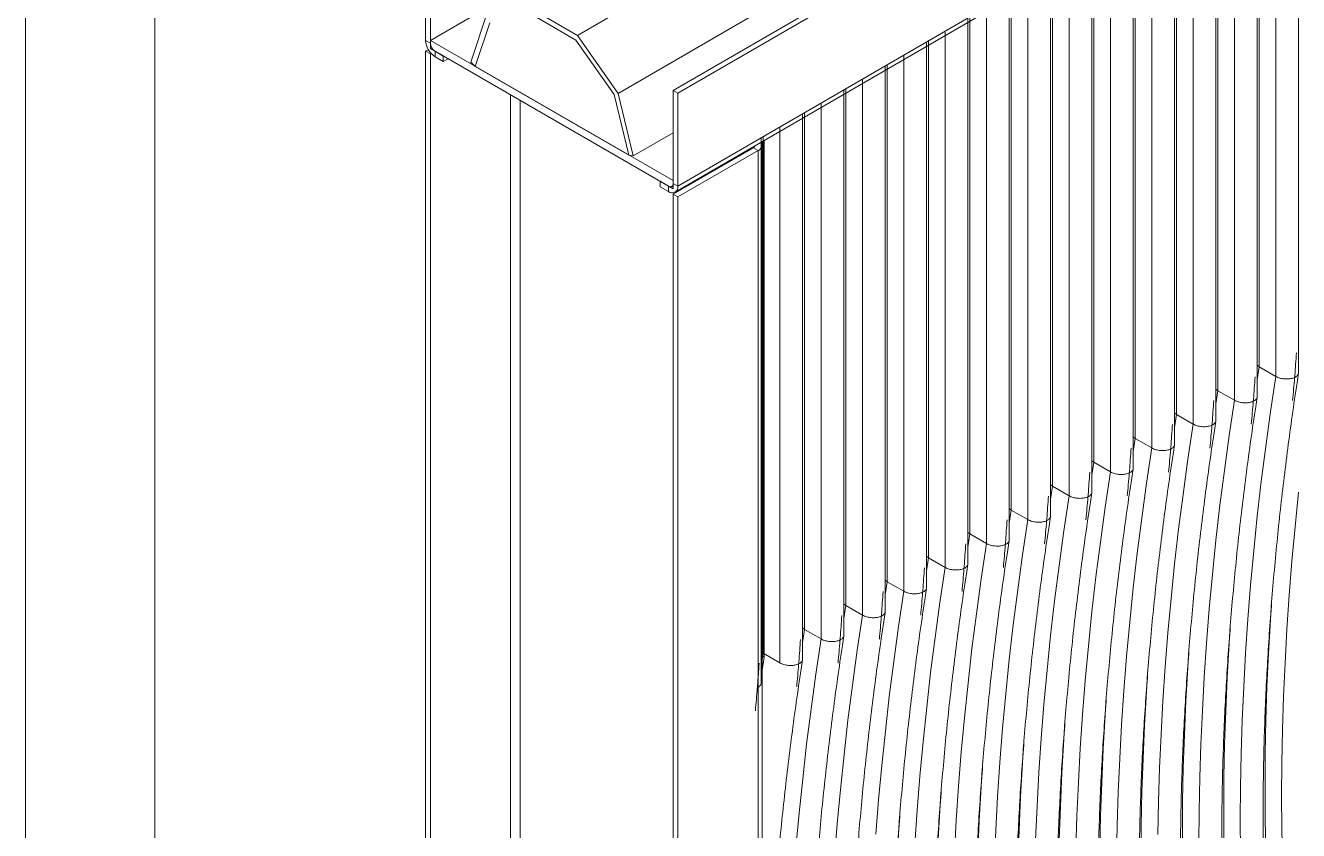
# Model space of a CAD drawing. Header units: millimetres. Extents: x 18217 to 37054, y 415 to 7180.
# Drawn here: x 18217 to 19131, y 3410 to 3988 of the extents above; entities that cross this region are included whole.
import ezdxf

# ---------------------------------------------------------------- set-up
doc = ezdxf.new("R2010")
doc.units = ezdxf.units.MM

# ---------------------------------------------------------------- blocks, each defined once
blk = doc.blocks.new('sdasdasdasdas')
at = {"linetype": 'ByBlock', "lineweight": 9}
for p, q in [((20513.75, 3843.2), (19377.91, 3185)), ((19465.93, 3187.93), (20601.77, 3846.13)), ((20659.13, 3813.17), (19523.28, 3154.97)), ((19490.39, 3153.28), (20626.24, 3811.47)), ((20661.95, 3811.53), (19526.11, 3153.34)), ((19524.45, 3094.15), (20660.3, 3752.34)), ((19526.11, 3097.81), (20661.95, 3756.01)), ((19897.79, 2986.13), (19897.79, 3312.16)), ((19884.14, 2983.94), (19884.14, 3304.28)), ((19873.04, 2971.84), (19873.04, 3297.87)), ((19874.24, 2989.65), (19874.24, 3298.56)), ((19859.39, 2969.65), (19859.39, 3289.99)), ((19848.3, 2957.55), (19848.3, 3283.59)), ((19849.49, 2975.36), (19849.49, 3284.27)), ((19834.64, 2955.36), (19834.64, 3275.7)), ((19823.55, 2943.26), (19823.55, 3269.3)), ((19824.74, 2961.08), (19824.74, 3269.99)), ((19799.99, 2946.79), (19799.99, 3255.7)), ((19809.89, 2941.07), (19809.89, 3261.41)), ((19798.8, 2928.98), (19798.8, 3255.01)), ((19375.08, 3185), (19375.08, 3240.53)), ((19774.05, 2914.69), (19774.05, 3240.72)), ((19775.24, 2932.5), (19775.24, 3241.41)), ((19785.14, 2926.79), (19785.14, 3247.13)), ((19377.91, 3183.37), (19377.91, 3238.89)), ((19760.39, 2912.5), (19760.39, 3232.84)), ((19749.3, 2900.4), (19749.3, 3226.44)), ((19750.49, 2918.21), (19750.49, 3227.13)), ((19735.64, 2898.21), (19735.64, 3218.55)), ((19724.55, 2886.12), (19724.55, 3212.15)), ((19725.74, 2903.93), (19725.74, 3212.84)), ((19465.93, 3187.93), (19435.68, 3205.39)), ((19710.89, 2883.93), (19710.89, 3204.27)), ((19411.21, 3198.99), (19402.15, 3172.01)), ((19413.62, 3195.58), (19404.84, 3169.45)), ((19465.01, 3185.2), (19436.6, 3201.59)), ((19699.8, 2871.83), (19699.8, 3197.86)), ((19701, 2889.64), (19701, 3198.55)), ((19490.39, 3153.28), (19465.93, 3187.93)), ((19686.15, 2869.64), (19686.15, 3189.98)), ((19377.91, 3183.37), (19375.08, 3185)), ((19376.73, 3179.42), (19375.08, 3178.47)), ((19377.91, 3185), (19523.28, 3101.08)), ((19377.91, 3185), (19377.91, 3180.1)), ((19377.91, 3180.1), (19523.28, 3096.18)), ((19487.99, 3152.65), (19465.01, 3185.2)), ((19675.05, 2857.54), (19675.05, 3183.58)), ((19676.25, 2875.35), (19676.25, 3184.26)), ((19375.08, 3178.47), (19377.91, 3176.84)), ((19375.08, 3178.47), (19375.08, 1953.66)), ((19378.41, 3177.12), (19377.91, 3176.84)), ((19377.91, 3176.84), (19377.91, 1952.02)), ((19385.68, 3175.61), (19380.73, 3178.47)), ((19380.73, 3178.47), (19380.73, 3175.2)), ((19385.68, 3172.35), (19380.73, 3175.2)), ((19385.68, 3172.35), (19385.68, 3175.61)), ((19388.51, 3173.98), (19385.68, 3172.35)), ((19404.84, 3169.45), (19402.15, 3172.01)), ((19661.4, 2855.35), (19661.4, 3175.69)), ((19404.84, 3169.45), (19496.77, 3116.38)), ((19650.31, 2843.25), (19650.31, 3169.29)), ((19651.5, 2861.07), (19651.5, 3169.98)), ((19636.65, 2841.06), (19636.65, 3161.4)), ((19425.99, 3152.34), (19425.99, 1979.78)), ((19431.65, 1979.78), (19431.65, 3149.08)), ((19496.77, 3116.38), (19487.99, 3152.65)), ((19499.46, 3115.84), (19490.39, 3153.28)), ((19523.28, 3154.97), (19526.11, 3153.34)), ((19523.28, 3154.97), (19523.28, 3099.44)), ((19526.11, 3153.34), (19526.11, 3097.81)), ((19625.56, 2828.97), (19625.56, 3155)), ((19626.75, 2846.78), (19626.75, 3155.69)), ((19602, 2832.49), (19602, 3141.4)), ((19611.9, 2826.78), (19611.9, 3147.12)), ((19600.81, 2814.68), (19600.81, 3140.71)), ((19499.46, 3115.84), (19523.28, 3129.6)), ((19576.06, 2800.39), (19576.06, 3126.43)), ((19577.25, 2818.2), (19577.25, 3127.12)), ((19587.15, 2812.49), (19587.15, 3132.83)), ((19571.36, 3120.67), (19523.28, 3092.91)), ((19574.19, 3119.04), (19526.11, 3091.28)), ((19571.36, 3121.23), (19571.36, 3120.67)), ((19571.36, 3120.67), (19574.19, 3119.04)), ((19574.19, 3119.04), (19574.19, 1894.23)), ((19576.53, 2798.18), (19576.53, 3124.21)), ((19576.53, 1897.49), (19576.53, 3122.3)), ((19577.73, 2815.99), (19577.73, 3124.9)), ((19499.46, 3115.84), (19496.77, 3116.38)), ((19515.5, 3097.4), (19515.5, 3100.67)), ((19520.45, 3097.81), (19515.5, 3100.67)), ((19520.45, 3094.54), (19515.5, 3097.4)), ((19520.45, 3097.81), (19520.45, 3094.54)), ((19523.28, 3101.08), (19523.28, 3096.18)), ((19523.28, 3099.44), (19526.11, 3097.81)), ((19526.11, 3091.28), (19523.28, 3092.91)), ((19523.28, 3092.91), (19523.28, 1868.1)), ((19526.11, 3091.28), (19526.11, 1866.47)), ((19874.24, 2989.65), (19873.04, 2990.59)), ((19873.04, 2981.81), (19874.24, 2989.65)), ((19884.14, 2983.94), (19874.24, 2989.65)), ((19849.49, 2975.36), (19848.3, 2976.31)), ((19848.3, 2967.53), (19849.49, 2975.36)), ((19859.39, 2969.65), (19849.49, 2975.36)), ((19824.74, 2961.08), (19823.55, 2962.02)), ((19823.55, 2953.24), (19824.74, 2961.08)), ((19834.64, 2955.36), (19824.74, 2961.08)), ((19799.99, 2946.79), (19798.8, 2947.73)), ((19798.8, 2938.95), (19799.99, 2946.79)), ((19809.89, 2941.07), (19799.99, 2946.79)), ((19775.24, 2932.5), (19774.05, 2933.44)), ((19774.05, 2924.66), (19775.24, 2932.5)), ((19785.14, 2926.79), (19775.24, 2932.5)), ((19750.49, 2918.21), (19749.3, 2919.16)), ((19749.3, 2910.38), (19750.49, 2918.21)), ((19760.39, 2912.5), (19750.49, 2918.21)), ((19725.74, 2903.93), (19724.55, 2904.87)), ((19724.55, 2896.09), (19725.74, 2903.93)), ((19735.64, 2898.21), (19725.74, 2903.93)), ((19701, 2889.64), (19699.8, 2890.58)), ((19699.8, 2881.8), (19701, 2889.64)), ((19710.89, 2883.93), (19701, 2889.64)), ((19676.25, 2875.35), (19675.05, 2876.3)), ((19675.05, 2867.52), (19676.25, 2875.35)), ((19686.15, 2869.64), (19676.25, 2875.35)), ((19651.5, 2861.07), (19650.31, 2862.01)), ((19650.31, 2853.23), (19651.5, 2861.07)), ((19661.4, 2855.35), (19651.5, 2861.07)), ((19626.75, 2846.78), (19625.56, 2847.72)), ((19625.56, 2838.94), (19626.75, 2846.78)), ((19636.65, 2841.06), (19626.75, 2846.78)), ((19602, 2832.49), (19600.81, 2833.43)), ((19600.81, 2824.65), (19602, 2832.49)), ((19611.9, 2826.78), (19602, 2832.49)), ((19577.25, 2818.2), (19576.06, 2819.15)), ((19576.06, 2810.37), (19577.25, 2818.2)), ((19577.73, 2815.99), (19576.53, 2816.93)), ((19576.53, 2808.15), (19577.73, 2815.99)), ((19587.15, 2812.49), (19577.25, 2818.2))]:
    blk.add_line(p, q, dxfattribs=at)
at = {"linetype": 'ByBlock', "lineweight": 9, "flags": 128}
for points in [[(19897.85, 2563.09), (19895.72, 2581.28), (19893.84, 2599.66), (19892.2, 2618.21), (19890.82, 2636.93), (19889.69, 2655.82), (19888.8, 2674.87), (19888.17, 2694.07), (19887.8, 2713.44), (19887.67, 2732.95), (19887.8, 2752.61), (19888.17, 2772.4), (19888.8, 2792.34), (19889.69, 2812.41), (19890.82, 2832.6), (19892.2, 2852.92), (19893.84, 2873.36), (19895.72, 2893.91), (19897.85, 2914.57)], [(19863.05, 2699.15), (19862.92, 2718.66), (19863.05, 2738.32), (19863.43, 2758.12), (19864.06, 2778.05), (19864.94, 2798.12), (19866.07, 2818.31), (19867.45, 2838.63), (19869.09, 2859.07), (19870.97, 2879.62), (19873.11, 2900.28), (19875.49, 2921.05), (19878.12, 2941.92), (19881.01, 2962.88), (19884.14, 2983.94)], [(19838.17, 2704.37), (19838.3, 2724.03), (19838.68, 2743.83), (19839.31, 2763.76), (19840.19, 2783.83), (19841.32, 2804.03), (19842.7, 2824.34), (19844.34, 2844.78), (19846.22, 2865.33), (19848.36, 2886), (19850.74, 2906.76), (19853.38, 2927.63), (19856.26, 2948.59), (19859.39, 2969.65)], [(19813.55, 2709.74), (19813.93, 2729.54), (19814.56, 2749.48), (19815.44, 2769.54), (19816.57, 2789.74), (19817.95, 2810.06), (19819.59, 2830.49), (19821.47, 2851.05), (19823.61, 2871.71), (19825.99, 2892.47), (19828.63, 2913.34), (19831.51, 2934.31), (19834.64, 2955.36)], [(19788.8, 2695.46), (19789.18, 2715.26), (19789.81, 2735.19), (19790.69, 2755.26), (19791.82, 2775.45), (19793.21, 2795.77), (19794.84, 2816.21), (19796.73, 2836.76), (19798.86, 2857.42), (19801.24, 2878.19), (19803.88, 2899.06), (19806.76, 2920.02), (19809.89, 2941.07)], [(19764.43, 2700.97), (19765.06, 2720.9), (19765.94, 2740.97), (19767.07, 2761.16), (19768.46, 2781.48), (19770.09, 2801.92), (19771.98, 2822.47), (19774.11, 2843.13), (19776.5, 2863.9), (19779.13, 2884.77), (19782.01, 2905.73), (19785.14, 2926.79)], [(19740.31, 2706.62), (19741.19, 2726.68), (19742.33, 2746.88), (19743.71, 2767.2), (19745.34, 2787.63), (19747.23, 2808.18), (19749.36, 2828.85), (19751.75, 2849.61), (19754.38, 2870.48), (19757.26, 2891.44), (19760.39, 2912.5)], [(19715.56, 2692.33), (19716.44, 2712.4), (19717.58, 2732.59), (19718.96, 2752.91), (19720.59, 2773.35), (19722.48, 2793.9), (19724.61, 2814.56), (19727, 2835.33), (19729.63, 2856.19), (19732.51, 2877.16), (19735.64, 2898.21)], [(19691.7, 2698.11), (19692.83, 2718.3), (19694.21, 2738.62), (19695.85, 2759.06), (19697.73, 2779.61), (19699.87, 2800.27), (19702.25, 2821.04), (19704.88, 2841.91), (19707.76, 2862.87), (19710.89, 2883.93)], [(19668.08, 2704.02), (19669.46, 2724.33), (19671.1, 2744.77), (19672.98, 2765.32), (19675.12, 2785.99), (19677.5, 2806.75), (19680.13, 2827.62), (19683.02, 2848.58), (19686.15, 2869.64)], [(19644.71, 2710.05), (19646.35, 2730.48), (19648.23, 2751.04), (19650.37, 2771.7), (19652.75, 2792.46), (19655.39, 2813.33), (19658.27, 2834.3), (19661.4, 2855.35)], [(19898.98, 2497.88), (19895.86, 2515.32), (19892.97, 2532.96), (19890.34, 2550.79), (19887.96, 2568.8), (19885.82, 2587), (19883.94, 2605.37), (19882.3, 2623.92), (19880.92, 2642.64), (19879.79, 2661.53), (19878.9, 2680.58), (19878.28, 2699.79), (19877.9, 2719.15), (19877.77, 2738.66), (19877.9, 2758.32), (19878.28, 2778.12), (19878.9, 2798.05), (19879.79, 2818.12), (19880.92, 2838.32), (19881.64, 2849.34)], [(19619.96, 2695.76), (19621.6, 2716.2), (19623.48, 2736.75), (19625.62, 2757.41), (19628, 2778.18), (19630.64, 2799.05), (19633.52, 2820.01), (19636.65, 2841.06)], [(19874.24, 2483.59), (19871.11, 2501.04), (19868.22, 2518.67), (19865.59, 2536.5), (19863.21, 2554.51), (19861.07, 2572.71), (19859.19, 2591.09), (19857.55, 2609.64), (19856.17, 2628.36), (19855.04, 2647.24), (19854.16, 2666.29), (19853.53, 2685.5), (19853.15, 2704.86), (19853.02, 2724.38), (19853.15, 2744.03), (19853.53, 2763.83), (19854.16, 2783.77), (19855.04, 2803.83), (19856.17, 2824.03), (19856.89, 2835.06)], [(19596.85, 2701.91), (19598.74, 2722.46), (19600.87, 2743.12), (19603.25, 2763.89), (19605.89, 2784.76), (19608.77, 2805.72), (19611.9, 2826.78)], [(19849.49, 2469.31), (19846.36, 2486.75), (19843.48, 2504.39), (19840.84, 2522.21), (19838.46, 2540.23), (19836.32, 2558.42), (19834.44, 2576.8), (19832.8, 2595.35), (19831.42, 2614.07), (19830.29, 2632.96), (19829.41, 2652.01), (19828.78, 2671.22), (19828.4, 2690.58), (19828.27, 2710.09), (19828.4, 2729.75), (19828.78, 2749.54), (19829.41, 2769.48), (19830.29, 2789.55), (19831.42, 2809.74), (19832.14, 2820.77)], [(19824.74, 2455.02), (19821.61, 2472.46), (19818.73, 2490.1), (19816.09, 2507.93), (19813.71, 2525.94), (19811.57, 2544.14), (19809.69, 2562.51), (19808.06, 2581.06), (19806.67, 2599.78), (19805.54, 2618.67), (19804.66, 2637.72), (19804.03, 2656.93), (19803.65, 2676.29), (19803.53, 2695.8), (19803.65, 2715.46), (19804.03, 2735.26), (19804.66, 2755.19), (19805.54, 2775.26), (19806.67, 2795.45), (19807.39, 2806.48)], [(19799.99, 2440.73), (19796.86, 2458.17), (19793.98, 2475.81), (19791.34, 2493.64), (19788.96, 2511.65), (19786.83, 2529.85), (19784.94, 2548.22), (19783.31, 2566.77), (19781.92, 2585.5), (19780.79, 2604.38), (19779.91, 2623.43), (19779.28, 2642.64), (19778.9, 2662), (19778.78, 2681.51), (19778.9, 2701.17), (19779.28, 2720.97), (19779.91, 2740.9), (19780.79, 2760.97), (19781.92, 2781.17), (19782.64, 2792.2)], [(19775.24, 2426.45), (19772.11, 2443.89), (19769.23, 2461.52), (19766.6, 2479.35), (19764.21, 2497.37), (19762.08, 2515.56), (19760.19, 2533.94), (19758.56, 2552.49), (19757.17, 2571.21), (19756.04, 2590.1), (19755.16, 2609.15), (19754.53, 2628.35), (19754.15, 2647.72), (19754.03, 2667.23), (19754.15, 2686.88), (19754.53, 2706.68), (19755.16, 2726.62), (19756.04, 2746.68), (19757.17, 2766.88), (19757.9, 2777.91)], [(19750.49, 2412.16), (19747.36, 2429.6), (19744.48, 2447.24), (19741.85, 2465.06), (19739.46, 2483.08), (19737.33, 2501.27), (19735.44, 2519.65), (19733.81, 2538.2), (19732.43, 2556.92), (19731.29, 2575.81), (19730.41, 2594.86), (19729.78, 2614.07), (19729.41, 2633.43), (19729.28, 2652.94), (19729.41, 2672.6), (19729.78, 2692.4), (19730.41, 2712.33), (19731.29, 2732.4), (19732.43, 2752.59), (19733.15, 2763.62)], [(19725.74, 2397.87), (19722.61, 2415.31), (19719.73, 2432.95), (19717.1, 2450.78), (19714.71, 2468.79), (19712.58, 2486.99), (19710.69, 2505.36), (19709.06, 2523.91), (19707.68, 2542.63), (19706.54, 2561.52), (19705.66, 2580.57), (19705.03, 2599.78), (19704.66, 2619.14), (19704.53, 2638.65), (19704.66, 2658.31), (19705.03, 2678.11), (19705.66, 2698.04), (19706.54, 2718.11), (19707.68, 2738.31), (19708.4, 2749.33)], [(19701, 2383.58), (19697.87, 2401.03), (19694.98, 2418.66), (19692.35, 2436.49), (19689.97, 2454.5), (19687.83, 2472.7), (19685.95, 2491.08), (19684.31, 2509.63), (19682.93, 2528.35), (19681.8, 2547.23), (19680.91, 2566.28), (19680.29, 2585.49), (19679.91, 2604.85), (19679.78, 2624.37), (19679.91, 2644.02), (19680.29, 2663.82), (19680.91, 2683.76), (19681.8, 2703.82), (19682.93, 2724.02), (19683.65, 2735.05)], [(19676.25, 2369.3), (19673.12, 2386.74), (19670.23, 2404.38), (19667.6, 2422.2), (19665.22, 2440.22), (19663.08, 2458.41), (19661.2, 2476.79), (19659.56, 2495.34), (19658.18, 2514.06), (19657.05, 2532.95), (19656.17, 2552), (19655.54, 2571.21), (19655.16, 2590.57), (19655.03, 2610.08), (19655.16, 2629.74), (19655.54, 2649.53), (19656.17, 2669.47), (19657.05, 2689.54), (19658.18, 2709.73), (19658.9, 2720.76)]]:
    blk.add_lwpolyline(points, dxfattribs=at)
at = {"linetype": 'ByBlock', "lineweight": 9}
for centre, radius, start, end in [((19387.36, 3185.56), 12.29, 182.60519, 237.39481), ((19384.05, 3183.65), 6.15, 182.60502, 237.394), ((19570.39, 3122.67), 2.22, 295.91486, 338.75281), ((19572.99, 3122.27), 3.45, 290.28335, 28.49779), ((19521.56, 3099.16), 1.75, 230.79764, 9.21311), ((19522.66, 3097.25), 3.49, 230.79576, 9.21499)]:
    blk.add_arc(centre, radius, start, end, dxfattribs=at)
for points, knots in [([(19896.52, 2998.02), (19896.21, 2993.51), (19895.87, 2988.6), (19895.48, 2983.72), (19895.45, 2983.31), (19895.45, 2983.3)], [0, 0, 0, 0, 0.916003, 0.997628, 1, 1, 1, 1]), ([(19871.78, 2983.73), (19871.46, 2979.22), (19871.12, 2974.31), (19870.73, 2969.44), (19870.7, 2969.03), (19870.7, 2969.02)], [0, 0, 0, 0, 0.916003, 0.997628, 1, 1, 1, 1]), ([(19897.74, 2482.83), (19897.39, 2484.73), (19896.01, 2492.02), (19893.78, 2504.84), (19891.13, 2521.34), (19888.7, 2538.01), (19886.49, 2554.85), (19884.5, 2571.85), (19882.74, 2589.01), (19881.19, 2606.33), (19879.87, 2623.8), (19878.76, 2641.42), (19877.88, 2659.19), (19877.22, 2677.1), (19876.78, 2695.15), (19876.57, 2713.33), (19876.57, 2731.64), (19876.8, 2750.09), (19877.25, 2768.66), (19877.93, 2787.34), (19878.82, 2806.15), (19879.94, 2825.07), (19881.28, 2844.1), (19882.85, 2863.23), (19884.63, 2882.47), (19886.63, 2901.8), (19888.86, 2921.24), (19891.3, 2940.76), (19893.97, 2960.36), (19896.16, 2975.39), (19897.48, 2983.88), (19897.77, 2985.79)], [0, 0, 0, 0, 0.01274, 0.048919, 0.085098, 0.121275, 0.157452, 0.193628, 0.229804, 0.265979, 0.302153, 0.338328, 0.374502, 0.410677, 0.446851, 0.483026, 0.519201, 0.555376, 0.591551, 0.627727, 0.663904, 0.700081, 0.736258, 0.772436, 0.808614, 0.844793, 0.880973, 0.917153, 0.953334, 0.989516, 1, 1, 1, 1]), ([(19895.45, 2983.3), (19895.44, 2983.3), (19894.79, 2983), (19893.28, 2982.53), (19890.63, 2982.29), (19887.9, 2982.54), (19885.66, 2983.15), (19884.56, 2983.72), (19884.14, 2983.94)], [0, 0, 0, 0, 0.0032471, 0.219193, 0.4351547, 0.6506449, 0.8651711, 1, 1, 1, 1]), ([(19894.26, 2969.52), (19894.67, 2974.05), (19895.07, 2978.62), (19895.44, 2983.24), (19895.45, 2983.29), (19895.45, 2983.3)], [0, 0, 0, 0, 0.988671, 0.997488, 1, 1, 1, 1]), ([(19895.45, 2983.3), (19895.46, 2983.31), (19896.1, 2983.61), (19897.12, 2984.34), (19897.84, 2985.36), (19897.72, 2985.98), (19897.7, 2986.12)], [0, 0, 0, 0, 0.006508, 0.438087, 0.86971, 1, 1, 1, 1]), ([(19847.03, 2969.45), (19846.71, 2964.94), (19846.37, 2960.03), (19845.99, 2955.15), (19845.95, 2954.74), (19845.95, 2954.73)], [0, 0, 0, 0, 0.916003, 0.997628, 1, 1, 1, 1]), ([(19872.99, 2468.54), (19872.64, 2470.44), (19871.26, 2477.73), (19869.03, 2490.55), (19866.38, 2507.05), (19863.95, 2523.72), (19861.74, 2540.56), (19859.76, 2557.57), (19857.99, 2574.73), (19856.44, 2592.05), (19855.12, 2609.52), (19854.01, 2627.14), (19853.13, 2644.9), (19852.47, 2662.81), (19852.03, 2680.86), (19851.82, 2699.04), (19851.82, 2717.36), (19852.05, 2735.8), (19852.51, 2754.37), (19853.18, 2773.06), (19854.08, 2791.86), (19855.19, 2810.78), (19856.53, 2829.81), (19858.1, 2848.95), (19859.88, 2868.18), (19861.88, 2887.52), (19864.11, 2906.95), (19866.55, 2926.47), (19869.22, 2946.08), (19871.41, 2961.1), (19872.73, 2969.59), (19873.02, 2971.5)], [0, 0, 0, 0, 0.01274, 0.048919, 0.085098, 0.121275, 0.157452, 0.193628, 0.229804, 0.265979, 0.302153, 0.338328, 0.374502, 0.410677, 0.446851, 0.483026, 0.519201, 0.555376, 0.591551, 0.627727, 0.663904, 0.700081, 0.736258, 0.772436, 0.808614, 0.844793, 0.880973, 0.917153, 0.953334, 0.989516, 1, 1, 1, 1]), ([(19870.7, 2969.02), (19870.69, 2969.01), (19870.04, 2968.71), (19868.53, 2968.24), (19865.88, 2968.01), (19863.15, 2968.26), (19860.91, 2968.86), (19859.81, 2969.43), (19859.39, 2969.65)], [0, 0, 0, 0, 0.0032566, 0.2191931, 0.4351548, 0.6506449, 0.8651711, 1, 1, 1, 1]), ([(19869.51, 2955.23), (19869.92, 2959.76), (19870.33, 2964.33), (19870.7, 2968.95), (19870.7, 2969), (19870.7, 2969.02)], [0, 0, 0, 0, 0.988671, 0.997488, 1, 1, 1, 1]), ([(19870.7, 2969.02), (19870.71, 2969.02), (19871.35, 2969.32), (19872.37, 2970.05), (19873.09, 2971.07), (19872.97, 2971.69), (19872.95, 2971.83)], [0, 0, 0, 0, 0.006508, 0.438087, 0.86971, 1, 1, 1, 1]), ([(19822.28, 2955.16), (19821.97, 2950.65), (19821.63, 2945.74), (19821.24, 2940.86), (19821.2, 2940.45), (19821.2, 2940.44)], [0, 0, 0, 0, 0.916003, 0.997628, 1, 1, 1, 1]), ([(19848.25, 2454.25), (19847.89, 2456.15), (19846.51, 2463.45), (19844.28, 2476.26), (19841.63, 2492.76), (19839.2, 2509.44), (19836.99, 2526.28), (19835.01, 2543.28), (19833.24, 2560.44), (19831.69, 2577.76), (19830.37, 2595.23), (19829.26, 2612.85), (19828.38, 2630.62), (19827.72, 2648.52), (19827.28, 2666.57), (19827.07, 2684.76), (19827.08, 2703.07), (19827.31, 2721.51), (19827.76, 2740.08), (19828.43, 2758.77), (19829.33, 2777.58), (19830.45, 2796.49), (19831.79, 2815.52), (19833.35, 2834.66), (19835.13, 2853.9), (19837.14, 2873.23), (19839.36, 2892.66), (19841.81, 2912.18), (19844.48, 2931.79), (19846.66, 2946.81), (19847.98, 2955.31), (19848.28, 2957.21)], [0, 0, 0, 0, 0.01274, 0.048919, 0.085098, 0.121275, 0.157452, 0.193628, 0.229804, 0.265979, 0.302153, 0.338328, 0.374502, 0.410677, 0.446851, 0.483026, 0.519201, 0.555376, 0.591551, 0.627727, 0.663904, 0.700081, 0.736258, 0.772436, 0.808614, 0.844793, 0.880973, 0.917153, 0.953334, 0.989516, 1, 1, 1, 1]), ([(19845.95, 2954.73), (19845.94, 2954.72), (19845.3, 2954.42), (19843.78, 2953.96), (19841.13, 2953.72), (19838.4, 2953.97), (19836.16, 2954.58), (19835.06, 2955.14), (19834.64, 2955.36)], [0, 0, 0, 0, 0.0032566, 0.2191931, 0.4351548, 0.6506449, 0.8651711, 1, 1, 1, 1]), ([(19844.77, 2940.95), (19845.17, 2945.48), (19845.58, 2950.05), (19845.95, 2954.66), (19845.95, 2954.72), (19845.95, 2954.73)], [0, 0, 0, 0, 0.988671, 0.997488, 1, 1, 1, 1]), ([(19845.95, 2954.73), (19845.96, 2954.73), (19846.61, 2955.03), (19847.62, 2955.77), (19848.34, 2956.79), (19848.23, 2957.4), (19848.2, 2957.55)], [0, 0, 0, 0, 0.00649, 0.438077, 0.869707, 1, 1, 1, 1]), ([(19823.5, 2439.97), (19823.14, 2441.87), (19821.76, 2449.16), (19819.53, 2461.97), (19816.88, 2478.48), (19814.45, 2495.15), (19812.25, 2511.99), (19810.26, 2528.99), (19808.49, 2546.15), (19806.94, 2563.47), (19805.62, 2580.94), (19804.52, 2598.56), (19803.63, 2616.33), (19802.97, 2634.24), (19802.54, 2652.29), (19802.32, 2670.47), (19802.33, 2688.78), (19802.56, 2707.23), (19803.01, 2725.79), (19803.68, 2744.48), (19804.58, 2763.29), (19805.7, 2782.21), (19807.04, 2801.24), (19808.6, 2820.37), (19810.38, 2839.61), (19812.39, 2858.94), (19814.61, 2878.37), (19817.06, 2897.89), (19819.73, 2917.5), (19821.92, 2932.53), (19823.23, 2941.02), (19823.53, 2942.93)], [0, 0, 0, 0, 0.01274, 0.048919, 0.085098, 0.121275, 0.157452, 0.193628, 0.229804, 0.265979, 0.302153, 0.338328, 0.374502, 0.410677, 0.446851, 0.483026, 0.519201, 0.555376, 0.591551, 0.627727, 0.663904, 0.700081, 0.736258, 0.772436, 0.808614, 0.844793, 0.880973, 0.917153, 0.953334, 0.989516, 1, 1, 1, 1]), ([(19821.2, 2940.44), (19821.21, 2940.45), (19821.86, 2940.75), (19822.87, 2941.48), (19823.6, 2942.5), (19823.48, 2943.12), (19823.45, 2943.26)], [0, 0, 0, 0, 0.00649, 0.438077, 0.869707, 1, 1, 1, 1]), ([(19797.53, 2940.87), (19797.22, 2936.36), (19796.88, 2931.45), (19796.49, 2926.58), (19796.46, 2926.17), (19796.45, 2926.15)], [0, 0, 0, 0, 0.916003, 0.997628, 1, 1, 1, 1]), ([(19821.2, 2940.44), (19821.19, 2940.44), (19820.55, 2940.14), (19819.03, 2939.67), (19816.38, 2939.43), (19813.65, 2939.68), (19811.41, 2940.29), (19810.31, 2940.86), (19809.89, 2941.07)], [0, 0, 0, 0, 0.0032565, 0.219201, 0.4351531, 0.6506481, 0.8651729, 1, 1, 1, 1]), ([(19820.02, 2926.66), (19820.42, 2931.19), (19820.83, 2935.76), (19821.2, 2940.38), (19821.2, 2940.43), (19821.2, 2940.44)], [0, 0, 0, 0, 0.98867, 0.997487, 1, 1, 1, 1]), ([(19798.75, 2425.68), (19798.39, 2427.58), (19797.02, 2434.87), (19794.78, 2447.69), (19792.13, 2464.19), (19789.71, 2480.86), (19787.5, 2497.7), (19785.51, 2514.7), (19783.74, 2531.87), (19782.2, 2549.18), (19780.87, 2566.65), (19779.77, 2584.28), (19778.89, 2602.04), (19778.23, 2619.95), (19777.79, 2638), (19777.57, 2656.18), (19777.58, 2674.5), (19777.81, 2692.94), (19778.26, 2711.51), (19778.93, 2730.2), (19779.83, 2749), (19780.95, 2767.92), (19782.29, 2786.95), (19783.85, 2806.08), (19785.63, 2825.32), (19787.64, 2844.66), (19789.86, 2864.09), (19792.31, 2883.61), (19794.98, 2903.22), (19797.17, 2918.24), (19798.48, 2926.73), (19798.78, 2928.64)], [0, 0, 0, 0, 0.01274, 0.048919, 0.085098, 0.121275, 0.157452, 0.193628, 0.229804, 0.265979, 0.302153, 0.338328, 0.374502, 0.410677, 0.446851, 0.483026, 0.519201, 0.555376, 0.591551, 0.627727, 0.663904, 0.700081, 0.736258, 0.772436, 0.808614, 0.844793, 0.880973, 0.917153, 0.953334, 0.989516, 1, 1, 1, 1]), ([(19796.45, 2926.15), (19796.46, 2926.16), (19797.11, 2926.46), (19798.13, 2927.19), (19798.85, 2928.21), (19798.73, 2928.83), (19798.7, 2928.97)], [0, 0, 0, 0, 0.006508, 0.438087, 0.86971, 1, 1, 1, 1]), ([(19772.78, 2926.58), (19772.47, 2922.08), (19772.13, 2917.17), (19771.74, 2912.29), (19771.71, 2911.88), (19771.71, 2911.87)], [0, 0, 0, 0, 0.916003, 0.997628, 1, 1, 1, 1]), ([(19796.45, 2926.15), (19796.44, 2926.15), (19795.8, 2925.85), (19794.28, 2925.38), (19791.64, 2925.14), (19788.9, 2925.4), (19786.66, 2926), (19785.56, 2926.57), (19785.14, 2926.79)], [0, 0, 0, 0, 0.0032471, 0.219193, 0.4351547, 0.6506449, 0.8651711, 1, 1, 1, 1]), ([(19795.27, 2912.37), (19795.67, 2916.9), (19796.08, 2921.47), (19796.45, 2926.09), (19796.45, 2926.14), (19796.45, 2926.15)], [0, 0, 0, 0, 0.988671, 0.997488, 1, 1, 1, 1]), ([(19748.03, 2912.3), (19747.72, 2907.79), (19747.38, 2902.88), (19746.99, 2898), (19746.96, 2897.59), (19746.96, 2897.58)], [0, 0, 0, 0, 0.916003, 0.997628, 1, 1, 1, 1]), ([(19774, 2411.39), (19773.64, 2413.29), (19772.27, 2420.59), (19770.03, 2433.4), (19767.38, 2449.9), (19764.96, 2466.57), (19762.75, 2483.41), (19760.76, 2500.42), (19758.99, 2517.58), (19757.45, 2534.9), (19756.12, 2552.37), (19755.02, 2569.99), (19754.14, 2587.75), (19753.48, 2605.66), (19753.04, 2623.71), (19752.82, 2641.89), (19752.83, 2660.21), (19753.06, 2678.65), (19753.51, 2697.22), (19754.18, 2715.91), (19755.08, 2734.71), (19756.2, 2753.63), (19757.54, 2772.66), (19759.1, 2791.8), (19760.88, 2811.03), (19762.89, 2830.37), (19765.11, 2849.8), (19767.56, 2869.32), (19770.23, 2888.93), (19772.42, 2903.95), (19773.73, 2912.45), (19774.03, 2914.35)], [0, 0, 0, 0, 0.01274, 0.048919, 0.085098, 0.121275, 0.157452, 0.193628, 0.229804, 0.265979, 0.302153, 0.338328, 0.374502, 0.410677, 0.446851, 0.483026, 0.519201, 0.555376, 0.591551, 0.627727, 0.663904, 0.700081, 0.736258, 0.772436, 0.808614, 0.844793, 0.880973, 0.917153, 0.953334, 0.989516, 1, 1, 1, 1]), ([(19771.71, 2911.87), (19771.7, 2911.86), (19771.05, 2911.56), (19769.53, 2911.09), (19766.89, 2910.86), (19764.15, 2911.11), (19761.92, 2911.71), (19760.82, 2912.28), (19760.39, 2912.5)], [0, 0, 0, 0, 0.0032566, 0.2191931, 0.4351548, 0.6506449, 0.8651711, 1, 1, 1, 1]), ([(19771.71, 2911.87), (19771.72, 2911.87), (19772.36, 2912.17), (19773.38, 2912.9), (19774.1, 2913.93), (19773.98, 2914.54), (19773.95, 2914.69)], [0, 0, 0, 0, 0.0065084, 0.4380945, 0.8697076, 1, 1, 1, 1]), ([(19770.52, 2898.09), (19770.92, 2902.62), (19771.33, 2907.18), (19771.7, 2911.8), (19771.7, 2911.86), (19771.71, 2911.87)], [0, 0, 0, 0, 0.988671, 0.997488, 1, 1, 1, 1]), ([(19723.28, 2898.01), (19722.97, 2893.5), (19722.63, 2888.59), (19722.24, 2883.71), (19722.21, 2883.3), (19722.21, 2883.29)], [0, 0, 0, 0, 0.916003, 0.997628, 1, 1, 1, 1]), ([(19749.25, 2397.11), (19748.89, 2399.01), (19747.52, 2406.3), (19745.29, 2419.11), (19742.63, 2435.61), (19740.21, 2452.29), (19738, 2469.13), (19736.01, 2486.13), (19734.24, 2503.29), (19732.7, 2520.61), (19731.37, 2538.08), (19730.27, 2555.7), (19729.39, 2573.47), (19728.73, 2591.38), (19728.29, 2609.42), (19728.07, 2627.61), (19728.08, 2645.92), (19728.31, 2664.36), (19728.76, 2682.93), (19729.44, 2701.62), (19730.33, 2720.43), (19731.45, 2739.35), (19732.79, 2758.37), (19734.35, 2777.51), (19736.14, 2796.75), (19738.14, 2816.08), (19740.37, 2835.51), (19742.81, 2855.03), (19745.48, 2874.64), (19747.67, 2889.67), (19748.98, 2898.16), (19749.28, 2900.07)], [0, 0, 0, 0, 0.01274, 0.048919, 0.085098, 0.121275, 0.157452, 0.193628, 0.229804, 0.265979, 0.302153, 0.338328, 0.374502, 0.410677, 0.446851, 0.483026, 0.519201, 0.555376, 0.591551, 0.627727, 0.663904, 0.700081, 0.736258, 0.772436, 0.808614, 0.844793, 0.880973, 0.917153, 0.953334, 0.989516, 1, 1, 1, 1]), ([(19746.96, 2897.58), (19746.95, 2897.58), (19746.3, 2897.28), (19744.79, 2896.81), (19742.14, 2896.57), (19739.4, 2896.82), (19737.17, 2897.43), (19736.07, 2897.99), (19735.64, 2898.21)], [0, 0, 0, 0, 0.0032566, 0.2191931, 0.4351548, 0.6506449, 0.8651711, 1, 1, 1, 1]), ([(19745.77, 2883.8), (19746.17, 2888.33), (19746.58, 2892.9), (19746.95, 2897.52), (19746.96, 2897.57), (19746.96, 2897.58)], [0, 0, 0, 0, 0.98867, 0.997488, 1, 1, 1, 1]), ([(19746.96, 2897.58), (19746.97, 2897.58), (19747.61, 2897.89), (19748.63, 2898.62), (19749.35, 2899.64), (19749.23, 2900.26), (19749.2, 2900.4)], [0, 0, 0, 0, 0.00649, 0.438077, 0.869707, 1, 1, 1, 1]), ([(19698.53, 2883.72), (19698.22, 2879.21), (19697.88, 2874.3), (19697.49, 2869.43), (19697.46, 2869.02), (19697.46, 2869.01)], [0, 0, 0, 0, 0.916003, 0.997628, 1, 1, 1, 1]), ([(19724.5, 2382.82), (19724.14, 2384.72), (19722.77, 2392.01), (19720.54, 2404.83), (19717.89, 2421.33), (19715.46, 2438), (19713.25, 2454.84), (19711.26, 2471.84), (19709.5, 2489), (19707.95, 2506.32), (19706.62, 2523.79), (19705.52, 2541.41), (19704.64, 2559.18), (19703.98, 2577.09), (19703.54, 2595.14), (19703.33, 2613.32), (19703.33, 2631.63), (19703.56, 2650.08), (19704.01, 2668.65), (19704.69, 2687.33), (19705.58, 2706.14), (19706.7, 2725.06), (19708.04, 2744.09), (19709.6, 2763.22), (19711.39, 2782.46), (19713.39, 2801.79), (19715.62, 2821.23), (19718.06, 2840.75), (19720.73, 2860.35), (19722.92, 2875.38), (19724.24, 2883.87), (19724.53, 2885.78)], [0, 0, 0, 0, 0.01274, 0.048919, 0.085098, 0.121275, 0.157452, 0.193628, 0.229804, 0.265979, 0.302153, 0.338328, 0.374502, 0.410677, 0.446851, 0.483026, 0.519201, 0.555376, 0.591551, 0.627727, 0.663904, 0.700081, 0.736258, 0.772436, 0.808614, 0.844793, 0.880973, 0.917153, 0.953334, 0.989516, 1, 1, 1, 1]), ([(19722.21, 2883.29), (19722.2, 2883.29), (19721.55, 2882.99), (19720.04, 2882.52), (19717.39, 2882.28), (19714.66, 2882.53), (19712.42, 2883.14), (19711.32, 2883.71), (19710.89, 2883.93)], [0, 0, 0, 0, 0.003247, 0.219193, 0.435155, 0.650646, 0.865172, 1, 1, 1, 1]), ([(19721.02, 2869.51), (19721.43, 2874.04), (19721.83, 2878.61), (19722.2, 2883.23), (19722.21, 2883.28), (19722.21, 2883.29)], [0, 0, 0, 0, 0.988671, 0.997488, 1, 1, 1, 1]), ([(19722.21, 2883.29), (19722.22, 2883.3), (19722.86, 2883.6), (19723.88, 2884.33), (19724.6, 2885.35), (19724.48, 2885.97), (19724.45, 2886.11)], [0, 0, 0, 0, 0.006508, 0.438087, 0.86971, 1, 1, 1, 1]), ([(19673.79, 2869.44), (19673.47, 2864.93), (19673.13, 2860.02), (19672.74, 2855.14), (19672.71, 2854.73), (19672.71, 2854.72)], [0, 0, 0, 0, 0.916003, 0.997628, 1, 1, 1, 1]), ([(19699.75, 2368.53), (19699.4, 2370.43), (19698.02, 2377.72), (19695.79, 2390.54), (19693.14, 2407.04), (19690.71, 2423.71), (19688.5, 2440.55), (19686.51, 2457.56), (19684.75, 2474.72), (19683.2, 2492.04), (19681.88, 2509.51), (19680.77, 2527.13), (19679.89, 2544.89), (19679.23, 2562.8), (19678.79, 2580.85), (19678.58, 2599.03), (19678.58, 2617.35), (19678.81, 2635.79), (19679.26, 2654.36), (19679.94, 2673.05), (19680.83, 2691.85), (19681.95, 2710.77), (19683.29, 2729.8), (19684.86, 2748.94), (19686.64, 2768.17), (19688.64, 2787.51), (19690.87, 2806.94), (19693.31, 2826.46), (19695.98, 2846.07), (19698.17, 2861.09), (19699.49, 2869.58), (19699.78, 2871.49)], [0, 0, 0, 0, 0.01274, 0.048919, 0.085098, 0.121275, 0.157452, 0.193628, 0.229804, 0.265979, 0.302153, 0.338328, 0.374502, 0.410677, 0.446851, 0.483026, 0.519201, 0.555376, 0.591551, 0.627727, 0.663904, 0.700081, 0.736258, 0.772436, 0.808614, 0.844793, 0.880973, 0.917153, 0.953334, 0.989516, 1, 1, 1, 1]), ([(19697.46, 2869.01), (19697.45, 2869), (19696.8, 2868.7), (19695.29, 2868.23), (19692.64, 2868), (19689.91, 2868.25), (19687.67, 2868.85), (19686.57, 2869.42), (19686.15, 2869.64)], [0, 0, 0, 0, 0.0032471, 0.219193, 0.4351547, 0.6506449, 0.8651711, 1, 1, 1, 1]), ([(19696.27, 2855.22), (19696.68, 2859.75), (19697.08, 2864.32), (19697.45, 2868.94), (19697.46, 2868.99), (19697.46, 2869.01)], [0, 0, 0, 0, 0.988671, 0.997488, 1, 1, 1, 1]), ([(19697.46, 2869.01), (19697.47, 2869.01), (19698.11, 2869.31), (19699.13, 2870.04), (19699.85, 2871.06), (19699.73, 2871.68), (19699.71, 2871.82)], [0, 0, 0, 0, 0.006508, 0.438087, 0.86971, 1, 1, 1, 1]), ([(19649.04, 2855.15), (19648.72, 2850.64), (19648.38, 2845.73), (19648, 2840.85), (19647.96, 2840.44), (19647.96, 2840.43)], [0, 0, 0, 0, 0.916003, 0.997628, 1, 1, 1, 1]), ([(19675, 2354.24), (19674.65, 2356.14), (19673.27, 2363.44), (19671.04, 2376.25), (19668.39, 2392.75), (19665.96, 2409.43), (19663.75, 2426.27), (19661.77, 2443.27), (19660, 2460.43), (19658.45, 2477.75), (19657.13, 2495.22), (19656.02, 2512.84), (19655.14, 2530.61), (19654.48, 2548.51), (19654.04, 2566.56), (19653.83, 2584.75), (19653.83, 2603.06), (19654.06, 2621.5), (19654.52, 2640.07), (19655.19, 2658.76), (19656.09, 2677.57), (19657.2, 2696.48), (19658.54, 2715.51), (19660.11, 2734.65), (19661.89, 2753.89), (19663.89, 2773.22), (19666.12, 2792.65), (19668.56, 2812.17), (19671.23, 2831.78), (19673.42, 2846.8), (19674.74, 2855.3), (19675.03, 2857.2)], [0, 0, 0, 0, 0.01274, 0.048919, 0.085098, 0.121275, 0.157452, 0.193628, 0.229804, 0.265979, 0.302153, 0.338328, 0.374502, 0.410677, 0.446851, 0.483026, 0.519201, 0.555376, 0.591551, 0.627727, 0.663904, 0.700081, 0.736258, 0.772436, 0.808614, 0.844793, 0.880973, 0.917153, 0.953334, 0.989516, 1, 1, 1, 1]), ([(19672.71, 2854.72), (19672.7, 2854.71), (19672.05, 2854.41), (19670.54, 2853.95), (19667.89, 2853.71), (19665.16, 2853.96), (19662.92, 2854.57), (19661.82, 2855.13), (19661.4, 2855.35)], [0, 0, 0, 0, 0.0032566, 0.2191931, 0.4351548, 0.6506449, 0.8651711, 1, 1, 1, 1]), ([(19671.52, 2840.94), (19671.93, 2845.47), (19672.34, 2850.04), (19672.71, 2854.65), (19672.71, 2854.71), (19672.71, 2854.72)], [0, 0, 0, 0, 0.988671, 0.997488, 1, 1, 1, 1]), ([(19672.71, 2854.72), (19672.72, 2854.72), (19673.36, 2855.02), (19674.38, 2855.76), (19675.1, 2856.78), (19674.98, 2857.39), (19674.96, 2857.54)], [0, 0, 0, 0, 0.00649, 0.438077, 0.869707, 1, 1, 1, 1]), ([(19624.29, 2840.86), (19623.98, 2836.35), (19623.64, 2831.44), (19623.25, 2826.57), (19623.21, 2826.16), (19623.21, 2826.14)], [0, 0, 0, 0, 0.916003, 0.997628, 1, 1, 1, 1]), ([(19650.26, 2339.96), (19649.9, 2341.86), (19648.52, 2349.15), (19646.29, 2361.96), (19643.64, 2378.47), (19641.21, 2395.14), (19639, 2411.98), (19637.02, 2428.98), (19635.25, 2446.14), (19633.7, 2463.46), (19632.38, 2480.93), (19631.27, 2498.55), (19630.39, 2516.32), (19629.73, 2534.23), (19629.29, 2552.28), (19629.08, 2570.46), (19629.09, 2588.77), (19629.32, 2607.22), (19629.77, 2625.78), (19630.44, 2644.47), (19631.34, 2663.28), (19632.46, 2682.2), (19633.8, 2701.23), (19635.36, 2720.36), (19637.14, 2739.6), (19639.15, 2758.93), (19641.37, 2778.36), (19643.82, 2797.88), (19646.49, 2817.49), (19648.67, 2832.52), (19649.99, 2841.01), (19650.29, 2842.92)], [0, 0, 0, 0, 0.01274, 0.048919, 0.085098, 0.121275, 0.157452, 0.193628, 0.229804, 0.265979, 0.302153, 0.338328, 0.374502, 0.410677, 0.446851, 0.483026, 0.519201, 0.555376, 0.591551, 0.627727, 0.663904, 0.700081, 0.736258, 0.772436, 0.808614, 0.844793, 0.880973, 0.917153, 0.953334, 0.989516, 1, 1, 1, 1]), ([(19647.96, 2840.43), (19647.95, 2840.43), (19647.31, 2840.13), (19645.79, 2839.66), (19643.14, 2839.42), (19640.41, 2839.67), (19638.17, 2840.28), (19637.07, 2840.85), (19636.65, 2841.06)], [0, 0, 0, 0, 0.003257, 0.219202, 0.435154, 0.65065, 0.865172, 1, 1, 1, 1]), ([(19646.78, 2826.65), (19647.18, 2831.18), (19647.59, 2835.75), (19647.96, 2840.37), (19647.96, 2840.42), (19647.96, 2840.43)], [0, 0, 0, 0, 0.98867, 0.997487, 1, 1, 1, 1]), ([(19647.96, 2840.43), (19647.97, 2840.44), (19648.62, 2840.74), (19649.63, 2841.47), (19650.35, 2842.49), (19650.24, 2843.11), (19650.21, 2843.25)], [0, 0, 0, 0, 0.00649, 0.438077, 0.869707, 1, 1, 1, 1]), ([(19625.51, 2325.67), (19625.15, 2327.57), (19623.78, 2334.86), (19621.54, 2347.68), (19618.89, 2364.18), (19616.46, 2380.85), (19614.26, 2397.69), (19612.27, 2414.69), (19610.5, 2431.86), (19608.95, 2449.17), (19607.63, 2466.64), (19606.53, 2484.27), (19605.64, 2502.03), (19604.98, 2519.94), (19604.55, 2537.99), (19604.33, 2556.17), (19604.34, 2574.49), (19604.57, 2592.93), (19605.02, 2611.5), (19605.69, 2630.19), (19606.59, 2648.99), (19607.71, 2667.91), (19609.05, 2686.94), (19610.61, 2706.07), (19612.39, 2725.31), (19614.4, 2744.65), (19616.62, 2764.08), (19619.07, 2783.6), (19621.74, 2803.21), (19623.93, 2818.23), (19625.24, 2826.72), (19625.54, 2828.63)], [0, 0, 0, 0, 0.01274, 0.048919, 0.085098, 0.121275, 0.157452, 0.193628, 0.229804, 0.265979, 0.302153, 0.338328, 0.374502, 0.410677, 0.446851, 0.483026, 0.519201, 0.555376, 0.591551, 0.627727, 0.663904, 0.700081, 0.736258, 0.772436, 0.808614, 0.844793, 0.880973, 0.917153, 0.953334, 0.989516, 1, 1, 1, 1]), ([(19623.21, 2826.14), (19623.22, 2826.15), (19623.87, 2826.45), (19624.88, 2827.18), (19625.61, 2828.2), (19625.49, 2828.82), (19625.46, 2828.96)], [0, 0, 0, 0, 0.006508, 0.438087, 0.86971, 1, 1, 1, 1]), ([(19599.54, 2826.57), (19599.23, 2822.07), (19598.89, 2817.16), (19598.5, 2812.28), (19598.47, 2811.87), (19598.46, 2811.86)], [0, 0, 0, 0, 0.916003, 0.997628, 1, 1, 1, 1]), ([(19623.21, 2826.14), (19623.2, 2826.14), (19622.56, 2825.84), (19621.04, 2825.37), (19618.39, 2825.13), (19615.66, 2825.39), (19613.42, 2825.99), (19612.32, 2826.56), (19611.9, 2826.78)], [0, 0, 0, 0, 0.0032471, 0.219193, 0.4351547, 0.6506449, 0.8651711, 1, 1, 1, 1]), ([(19622.03, 2812.36), (19622.43, 2816.89), (19622.84, 2821.46), (19623.21, 2826.08), (19623.21, 2826.13), (19623.21, 2826.14)], [0, 0, 0, 0, 0.988671, 0.997488, 1, 1, 1, 1]), ([(19600.76, 2311.38), (19600.4, 2313.28), (19599.03, 2320.58), (19596.79, 2333.39), (19594.14, 2349.89), (19591.72, 2366.56), (19589.51, 2383.4), (19587.52, 2400.41), (19585.75, 2417.57), (19584.21, 2434.89), (19582.88, 2452.36), (19581.78, 2469.98), (19580.9, 2487.74), (19580.24, 2505.65), (19579.8, 2523.7), (19579.58, 2541.88), (19579.59, 2560.2), (19579.82, 2578.64), (19580.27, 2597.21), (19580.94, 2615.9), (19581.84, 2634.7), (19582.96, 2653.62), (19584.3, 2672.65), (19585.86, 2691.79), (19587.64, 2711.02), (19589.65, 2730.36), (19591.87, 2749.79), (19594.32, 2769.31), (19596.99, 2788.92), (19599.18, 2803.94), (19600.49, 2812.44), (19600.79, 2814.34)], [0, 0, 0, 0, 0.0127401, 0.0489193, 0.0850979, 0.1212754, 0.1574521, 0.1936282, 0.2298036, 0.2659786, 0.3021533, 0.3383279, 0.3745023, 0.4106767, 0.4468512, 0.4830258, 0.5192008, 0.5553759, 0.5915514, 0.6277273, 0.6639037, 0.7000805, 0.7362579, 0.7724358, 0.8086143, 0.8447934, 0.8809731, 0.9171535, 0.9533345, 0.9895161, 1, 1, 1, 1]), ([(19598.46, 2811.86), (19598.47, 2811.86), (19599.12, 2812.16), (19600.14, 2812.89), (19600.86, 2813.92), (19600.74, 2814.53), (19600.71, 2814.68)], [0, 0, 0, 0, 0.006508, 0.438093, 0.869721, 1, 1, 1, 1]), ([(19574.79, 2812.29), (19574.48, 2807.78), (19574.14, 2802.87), (19573.75, 2797.99), (19573.72, 2797.58), (19573.72, 2797.57)], [0, 0, 0, 0, 0.916003, 0.997628, 1, 1, 1, 1]), ([(19598.46, 2811.86), (19598.45, 2811.85), (19597.81, 2811.55), (19596.29, 2811.08), (19593.65, 2810.85), (19590.91, 2811.1), (19588.67, 2811.7), (19587.58, 2812.27), (19587.15, 2812.49)], [0, 0, 0, 0, 0.0032566, 0.2191931, 0.4351548, 0.6506449, 0.8651711, 1, 1, 1, 1]), ([(19597.28, 2798.08), (19597.68, 2802.61), (19598.09, 2807.17), (19598.46, 2811.79), (19598.46, 2811.85), (19598.46, 2811.86)], [0, 0, 0, 0, 0.988671, 0.997488, 1, 1, 1, 1]), ([(19573.72, 2797.57), (19573.73, 2797.57), (19574.37, 2797.88), (19575.39, 2798.61), (19576.11, 2799.63), (19575.99, 2800.25), (19575.96, 2800.39)], [0, 0, 0, 0, 0.00649, 0.438077, 0.869707, 1, 1, 1, 1]), ([(19572.53, 2783.79), (19572.93, 2788.32), (19573.34, 2792.89), (19573.71, 2797.51), (19573.71, 2797.56), (19573.72, 2797.57)], [0, 0, 0, 0, 0.98867, 0.997488, 1, 1, 1, 1])]:
    blk.add_open_spline(points, degree=3, knots=knots, dxfattribs=at)

msp = doc.modelspace()

# ---------------------------------------------------------------- linework, layer by layer
at = {"linetype": 'ByBlock', "lineweight": 9}
for points in [[(26674.14, 7180.13), (26674.14, 1266), (18216.52, 1266), (18216.52, 7180.13)], [(26581.09, 7087.08), (26581.09, 1359.06), (18309.58, 1359.06), (18309.58, 7087.08)]]:
    msp.add_lwpolyline(points, close=True, dxfattribs=at)

# ---------------------------------------------------------------- block references
at = {"xscale": 1.2, "yscale": 1.2, "zscale": 1.2}
msp.add_blockref('sdasdasdasdas', (-4746.03, 155.66), dxfattribs=at)

doc.saveas('drawing.dxf')
